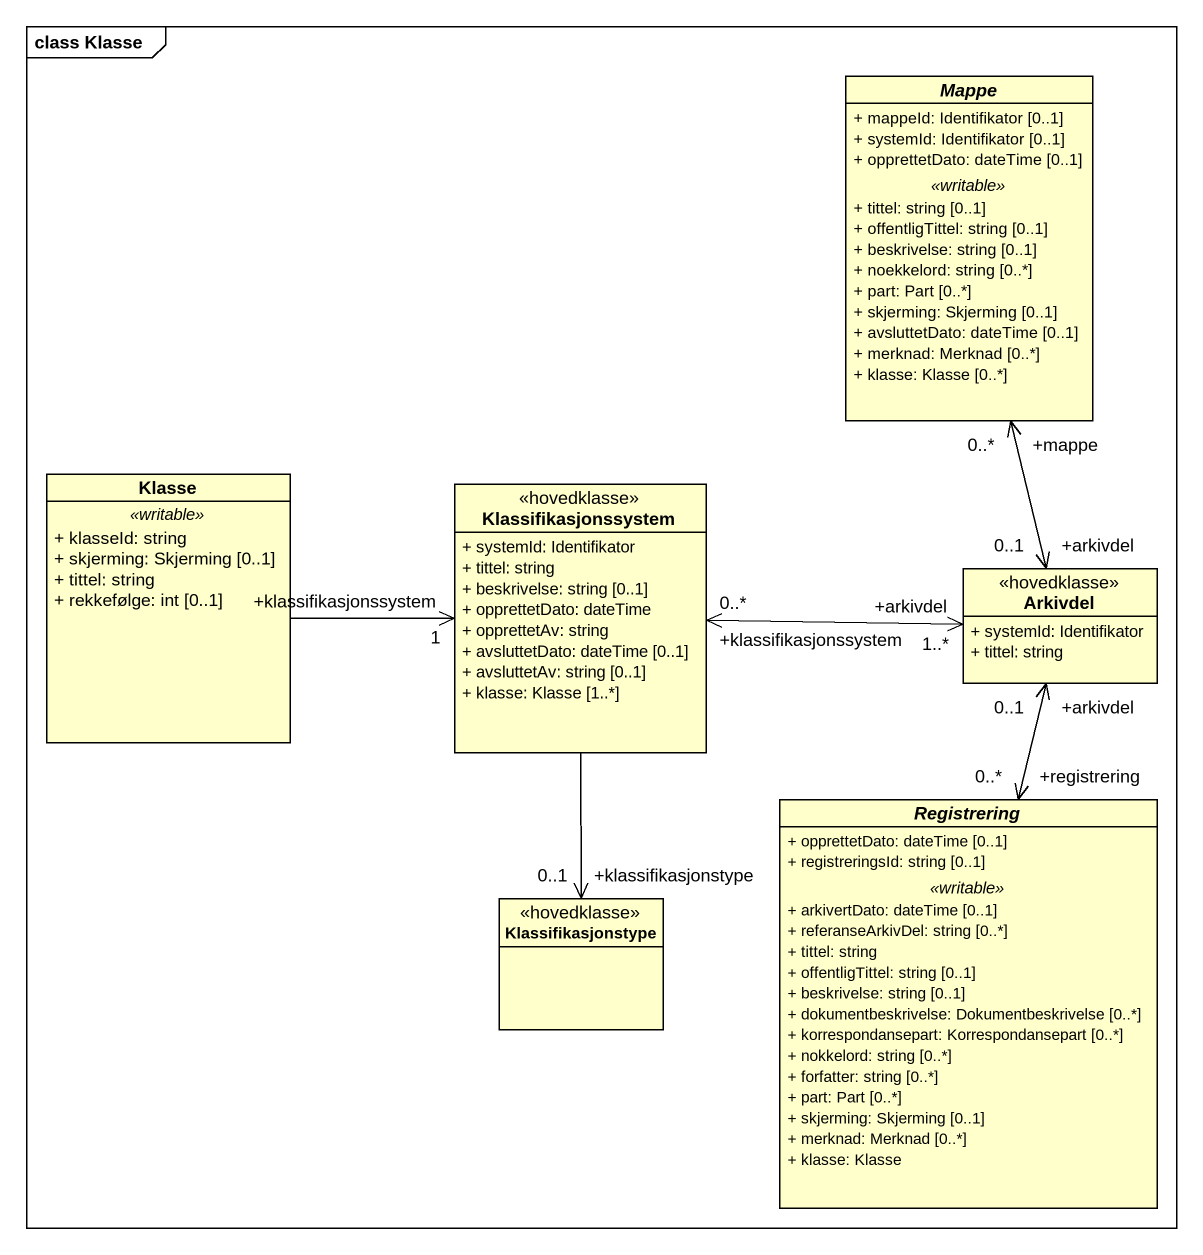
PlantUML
@startuml
mainframe class Klasse
hide circle
hide empty members
skinparam classAttributeIconSize 0
abstract class Mappe {
  + mappeId: Identifikator [0..1]
  + systemId: Identifikator [0..1]
  + opprettetDato: dateTime [0..1]
  .. <<writable>> ..
  + tittel: string [0..1]
  + offentligTittel: string [0..1]
  + beskrivelse: string [0..1]
  + noekkelord: string [0..*]
  + part: Part [0..*]
  + skjerming: Skjerming [0..1]
  + avsluttetDato: dateTime [0..1]
  + merknad: Merknad [0..*]
  + klasse: Klasse [0..*]
}
class Klasse {
  .. <<writable>> ..
  + klasseId: string
  + skjerming: Skjerming [0..1]
  + tittel: string
  + rekkefølge: int [0..1]
}
class Klassifikasjonssystem <<hovedklasse>> {
  + systemId: Identifikator
  + tittel: string
  + beskrivelse: string [0..1]
  + opprettetDato: dateTime
  + opprettetAv: string
  + avsluttetDato: dateTime [0..1]
  + avsluttetAv: string [0..1]
  + klasse: Klasse [1..*]
}
class Arkivdel <<hovedklasse>> {
  + systemId: Identifikator
  + tittel: string
}
abstract class Registrering {
  + opprettetDato: dateTime [0..1]
  + registreringsId: string [0..1]
  .. <<writable>> ..
  + arkivertDato: dateTime [0..1]
  + referanseArkivDel: string [0..*]
  + tittel: string
  + offentligTittel: string [0..1]
  + beskrivelse: string [0..1]
  + dokumentbeskrivelse: Dokumentbeskrivelse [0..*]
  + korrespondansepart: Korrespondansepart [0..*]
  + nokkelord: string [0..*]
  + forfatter: string [0..*]
  + part: Part [0..*]
  + skjerming: Skjerming [0..1]
  + merknad: Merknad [0..*]
  + klasse: Klasse
}
class Klassifikasjonstype <<hovedklasse>>
Mappe "+mappe\n0..*" <--> "+arkivdel\n0..1" Arkivdel
Klasse -right-> "+klassifikasjonssystem\n1" Klassifikasjonssystem
Klassifikasjonssystem --> "+klassifikasjonstype\n0..1" Klassifikasjonstype
Arkivdel "+arkivdel\n1..*" <-left-> "+klassifikasjonssystem\n0..*" Klassifikasjonssystem
Registrering "+registrering\n0..*" <-up-> "+arkivdel\n0..1" Arkivdel
@enduml
